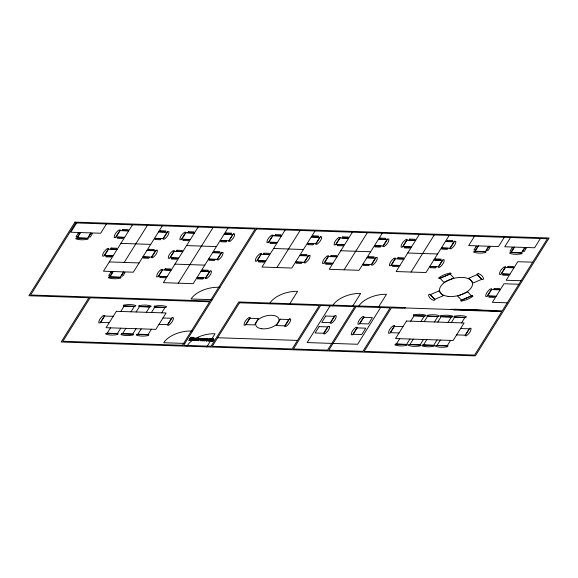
<?xml version="1.0" encoding="UTF-8"?>
<svg xmlns="http://www.w3.org/2000/svg" width="578" height="578" viewBox="0 0 578 578"><rect width="100%" height="100%" fill="white"/><g stroke="black" fill="none" stroke-linecap="round" stroke-linejoin="round"><path stroke-width="0.87" d="M202.394 340.818C202.235 340.536 203.673 340.854 203.947 338.802M194.425 338.144C194.071 339.091 194.923 337.79 193.84 338.123C191.658 340.348 193.038 341.605 194.085 338.686L195.458 338.506L194.685 340.558L195.27 340.579L196.224 338.477M196.975 340.001L197.979 340.319L197.141 340.326L197.011 339.828L197.792 338.564L199.049 338.296L197.979 338.26L199.049 338.296M205.645 338.52C205.291 339.467 206.144 338.166 205.067 338.498C202.878 340.724 204.265 341.981 205.306 339.062C208.188 337.783 205.067 341.013 206.491 340.955L207.444 338.853M206.801 339.011L205.913 340.933M200.53 340.399L201.289 339.618L203.384 339.134L201.534 338.802L203.384 339.134M203.326 338.91L203.275 339.409M213.159 340.42L212.914 340.818C211.541 341.562 209.279 340.298 211.245 339.134C213.672 337.371 215.543 340.998 211.158 339.835L211.035 340.305A1.048 0.556 -14.3 0 0 211.367 340.579L213.159 340.42L212.971 341.042C208.918 342.407 211.136 337.566 213.795 339.199M211.158 339.835L211.093 340.529A1.048 0.556 -14.3 0 0 211.425 340.803L213.217 340.644M213.21 339.842C213.029 336.967 209.005 341.598 213.253 339.365M197.922 340.095L197.719 340.42C195.509 341.258 197.192 337.711 197.271 338.766M207.444 338.99L206.491 340.955M76.614 222.956L70.812 232.233L100.659 233.237L106.46 223.961M80.624 232.566L77.286 237.898L87.509 238.237L90.847 232.905M132.478 224.835L103.469 271.205L133.308 272.202L162.324 225.832M113.281 271.53L109.943 276.869L120.166 277.209L123.497 271.877M124.191 262.434L147.404 225.333M110.528 327.842L107.19 333.174L117.413 333.52L120.751 328.188M120.78 311.455L124.118 306.123L134.342 306.47L131.004 311.802M125.867 328.362L122.529 333.694L132.752 334.033L136.083 328.701M136.119 311.968L139.457 306.636L149.673 306.983L146.335 312.315M198.16 227.031L163.343 282.678L193.182 283.682L227.999 228.035M141.198 328.875L137.867 334.207L148.084 334.546L151.422 329.214M151.45 312.488L154.788 307.156L165.012 307.496L161.674 312.828M178.262 283.184L213.08 227.53M192.149 340.131C186.354 340.536 193.009 338.665 191.932 340.471L189.006 340.146L190.791 337.292L193.666 337.393L193.507 337.949L191.253 337.877L190.762 338.657L192.864 338.73L190.762 338.657M189.064 340.37L190.791 337.292M189.83 339.828L190.494 338.773L192.806 338.506M190.704 338.433L191.195 337.653L193.666 337.393M189.887 340.052L190.494 338.773M186.925 346.222L187.409 345.449A21.834 11.502 -14.3 0 1 215.045 333.744L206.823 346.887M191.932 340.471L192.091 339.907M190.552 338.997L192.864 338.73M192.561 340.493L193.84 338.123M193.139 340.507L194.143 338.91L195.639 338.86M194.685 340.558L195.458 338.506M195.27 340.579L196.224 338.614L194.331 338.607M196.823 338.527L198.362 337.646L198.037 338.484M196.881 338.751L197.011 338.231M197.214 338.542L196.404 340.391L197.979 340.319M197.069 338.455L197.784 337.631M197.979 338.26L198.362 337.646M197.792 338.564L197.141 340.326M197.849 338.787L199.107 338.52M198.138 340.456L199.475 338.311C201.426 338.361 197.105 341.576 198.716 340.471M198.196 340.68L199.475 338.311M199.858 338.65C202.553 337.595 199.981 339.727 200.053 338.332M198.774 340.695L199.721 339.178L201.115 338.983L201.296 338.383M201.534 338.802L202.257 338.39L203.911 338.672L202.965 340.839M201.592 339.026L201.758 338.433M202.661 340.066L203.037 339.474L201.115 340.059L202.719 340.29L200.559 340.399M202.719 340.29L203.037 339.474M203.781 340.868L205.067 338.498M204.359 340.883L205.363 339.286L206.859 339.235M210.956 339.04L208.701 339.091L207.538 340.406A1.459 0.773 -14.3 0 0 207.979 340.76C213.101 340.587 204.641 340.601 210.132 339.192C212.625 338.874 206.635 337.928 207.56 340.601A1.459 0.773 -14.3 0 0 208.037 340.984L209.763 340.941L209.959 340.312M210.703 339.445L210.898 338.816M211.216 340.059L213.6 340.139L213.817 339.113M285.2 229.95L261.986 267.05L291.832 268.048L315.039 230.947M276.905 267.549L300.119 230.449M269.485 303.804L269.969 303.031A21.834 11.502 -14.3 0 1 297.598 291.334L289.376 304.469M352.414 232.204L329.207 269.297L359.046 270.302L382.26 233.201M344.127 269.803L367.333 232.703M330.154 305.834L307.171 342.573L331.779 343.397M332.538 305.914L333.022 305.141A21.834 11.502 -14.3 0 1 360.65 293.443L352.436 306.586M358.36 306.781L358.844 306.008A21.834 11.502 -14.3 0 1 386.472 294.31L378.25 307.445M419.339 234.444L396.125 271.544L425.972 272.541L449.178 235.448M380.606 307.525L357.623 344.264L333.022 343.44M411.045 272.043L434.259 234.943M399.73 338.686L396.392 344.018L406.616 344.365L409.954 339.033M410.691 321.173L414.021 315.841L424.245 316.18L420.907 321.52M474.473 236.294L468.671 245.571L498.511 246.568L504.312 237.291M413.277 339.142L409.939 344.474L420.163 344.82L423.493 339.481M424.23 321.628L427.568 316.296L437.792 316.636L434.454 321.968M478.483 245.896L475.145 251.228L485.368 251.575L488.699 246.242M426.817 339.597L423.486 344.929L433.702 345.268L437.04 339.936M437.777 322.083L441.115 316.751L451.339 317.091L448.001 322.423M440.364 340.052L437.026 345.384L447.249 345.723L450.587 340.391M451.324 322.538L454.662 317.199L464.878 317.546L461.54 322.878M510.555 237.5L504.753 246.777L534.599 247.774L540.401 238.504M514.565 247.109L511.227 252.441L521.45 252.781L524.788 247.449M211.389 339.785L213.282 339.409M202.481 340.363L201.166 340.283L203.095 339.698M202.531 340.594L200.862 340.774L200.472 340.175L201.231 339.394L203.218 339.185M199.916 338.874L201.354 338.607M194.273 338.383L195.501 338.123L196.282 338.701M205.493 338.759L206.729 338.498L207.502 339.076M205.551 338.983L207.451 338.954M201.816 338.665L203.969 338.896M128.663 230.933L120.087 230.644L116.113 236.994L124.689 237.283M158.509 231.93L167.085 232.219L163.112 238.57L154.536 238.281M194.345 233.129L185.762 232.84L181.788 239.198L190.372 239.487M224.185 234.133L232.768 234.422L228.787 240.773L220.211 240.484M281.385 236.048L272.802 235.759L268.828 242.117L277.404 242.399M311.224 237.045L319.8 237.334L315.826 243.692L307.25 243.403M348.599 238.302L340.023 238.013L336.049 244.364L344.625 244.653M378.445 239.299L387.022 239.588L383.048 245.939L374.465 245.657M415.524 240.542L406.941 240.253L402.967 246.611L411.543 246.9M445.363 241.546L453.94 241.828L449.966 248.186L441.39 247.897M120.874 243.381L150.721 244.378M186.557 245.585L216.396 246.582M273.589 248.497L303.436 249.501M340.81 250.751L370.65 251.755M407.728 252.998L437.575 253.995M532.692 262.195L517.772 261.697L506.169 280.251L521.089 280.749M117.059 249.479L108.483 249.19L104.51 255.548L113.086 255.83M146.906 250.476L155.482 250.765L151.508 257.123L142.925 256.834M182.735 251.683L174.159 251.394L170.185 257.745L178.761 258.034M212.581 252.68L221.157 252.969L217.184 259.32L208.607 259.031M269.774 254.595L261.198 254.313L257.224 260.664L265.801 260.953M299.621 255.599L308.197 255.888L304.223 262.239L295.647 261.95M336.996 256.849L328.42 256.56L324.439 262.918L333.022 263.2M366.835 257.853L375.418 258.135L371.444 264.493L362.861 264.204M403.914 259.096L395.338 258.807L391.364 265.158L399.94 265.447M433.76 260.093L442.336 260.382L438.362 266.733L429.786 266.444M513.958 267.795L505.382 267.506L501.408 273.864L509.984 274.153M109.271 261.928L139.11 262.932M174.946 264.132L204.793 265.129M171.131 270.229L162.555 269.94L158.582 276.291L167.158 276.58M200.978 271.226L209.554 271.516L205.58 277.874L197.004 277.584M518.892 284.253L503.973 283.755L492.369 302.308L507.289 302.807M500.158 289.853L491.582 289.564L487.601 295.922L496.184 296.211M219.958 287.324L218.715 287.28A21.834 11.502 -14.3 0 0 191.08 298.978L212.22 299.693M405.012 307.951L453.817 309.584M113.223 316.325L104.64 316.036L100.666 322.394L109.249 322.683M162.96 317.994L171.536 318.283L167.562 324.634L158.986 324.345M403.003 326.613L394.427 326.324L390.453 332.682L399.03 332.964M460.594 328.542L469.177 328.831L465.203 335.182L456.62 334.9M192.59 331.064L191.347 331.021A21.834 11.502 -14.3 0 0 163.719 342.718L184.859 343.426M217.631 337.74L297.511 340.413M190.848 337.516L193.717 337.617M197.842 337.855L198.42 337.87M193.897 338.347L194.483 338.368M199.533 338.535L200.111 338.556M205.118 338.722L205.703 338.744M210.609 339.214L209.337 338.968L208.131 340.045L208.824 340.767L209.922 340.312M211.331 339.561L213.152 339.618M189.006 340.146L191.874 340.247M192.503 340.261L193.081 340.283M194.634 340.334L195.212 340.355M202.336 340.594L202.914 340.615M203.723 340.637L204.301 340.659M205.855 340.709L206.433 340.731M74.959 222.118L28.9 295.741L88.868 297.749L61.181 342.003L475.354 355.882L549.1 238.006L74.959 222.118M75.718 222.927L30.627 295.011L210.117 301.022L255.209 228.946L75.718 222.927M78.218 233.216L76.094 236.619L77.705 236.669L79.836 233.274L78.218 233.216M76.267 238.028L75.776 238.815A17.044 8.981 -14.3 0 0 87.834 239.22L88.326 238.432L76.267 238.028M90.724 233.635L88.6 237.038L90.219 237.088L92.343 233.693L90.724 233.635M108.577 248.612L103.888 256.105L102.617 256.068A17.044 8.981 -14.3 0 1 107.313 248.569L108.577 248.612M120.181 230.058L115.492 237.558L114.227 237.515A17.044 8.981 -14.3 0 1 118.916 230.022L120.181 230.058M106.323 255.823L105.695 256.827L111.171 257.008L111.8 256.003L106.323 255.823M111.193 248.049L110.564 249.053L116.034 249.234L116.662 248.229L111.193 248.049M117.934 237.276L117.305 238.281L122.774 238.461L123.403 237.457L117.934 237.276M122.796 229.495L122.168 230.499L127.637 230.687L128.265 229.683L122.796 229.495M90.11 297.793L62.908 341.273L182.431 345.276L209.633 301.795L90.11 297.793M110.875 272.187L108.743 275.59L110.362 275.641L112.486 272.238L110.875 272.187M108.924 276.999L108.426 277.787A17.044 8.981 -14.3 0 0 120.491 278.191L120.983 277.404L108.924 276.999M123.381 272.606L121.257 276.009L122.868 276.06L125 272.657L123.381 272.606M104.741 315.458L100.045 322.958L98.78 322.914A17.044 8.981 -14.3 0 1 103.469 315.415L104.741 315.458M143.951 257.08L143.322 258.084L148.792 258.272L149.42 257.268L143.951 257.08M148.821 249.306L148.185 250.31L153.661 250.498L154.29 249.494L148.821 249.306M155.554 238.533L154.926 239.538L160.402 239.718L161.031 238.714L155.554 238.533M160.424 230.759L159.795 231.764L165.265 231.944L165.893 230.94L160.424 230.759M116.359 311.311L106.106 327.697L155.843 329.366L166.096 312.98L116.359 311.311M156.103 250.202L151.414 257.701L152.679 257.745A17.044 8.981 -14.3 0 0 157.368 250.245L156.103 250.202M167.707 231.655L163.018 239.155L164.282 239.191A17.044 8.981 -14.3 0 0 168.971 231.699L167.707 231.655M106.171 333.311L105.68 334.098A17.044 8.981 -14.3 0 0 117.739 334.503L118.23 333.716L106.171 333.311M123.793 305.141L123.302 305.935L135.36 306.333L135.852 305.545A17.044 8.981 -14.3 0 0 123.793 305.141M121.51 333.824L121.012 334.611A17.044 8.981 -14.3 0 0 133.077 335.016L133.569 334.229L121.51 333.824M139.125 305.661L138.633 306.448L150.699 306.853L151.19 306.065A17.044 8.981 -14.3 0 0 139.125 305.661M162.649 269.362L157.96 276.855L156.689 276.819A17.044 8.981 -14.3 0 1 161.385 269.319L162.649 269.362M174.253 250.809L169.564 258.308L168.299 258.265A17.044 8.981 -14.3 0 1 172.988 250.773L174.253 250.809M185.863 232.262L181.167 239.762L179.903 239.718A17.044 8.981 -14.3 0 1 184.592 232.219L185.863 232.262M160.395 276.573L159.766 277.577L165.243 277.758L165.872 276.754L160.395 276.573M165.265 268.799L164.636 269.803L170.105 269.984L170.734 268.98L165.265 268.799M172.006 258.026L171.377 259.031L176.846 259.211L177.475 258.207L172.006 258.026M176.868 250.245L176.239 251.249L181.709 251.437L182.337 250.433L176.868 250.245M183.609 239.473L182.98 240.477L188.45 240.665L189.078 239.66L183.609 239.473M188.471 231.699L187.843 232.703L193.312 232.883L193.941 231.879L188.471 231.699M136.841 334.337L136.35 335.124A17.044 8.981 -14.3 0 0 148.409 335.529L148.907 334.741L136.841 334.337M154.463 306.174L153.972 306.961L166.031 307.366L166.522 306.578A17.044 8.981 -14.3 0 0 154.463 306.174M172.157 317.719L167.468 325.212L168.733 325.255A17.044 8.981 -14.3 0 0 173.422 317.763L172.157 317.719M198.023 277.83L197.394 278.834L202.871 279.022L203.499 278.018L198.023 277.83M202.892 270.056L202.264 271.06L207.733 271.248L208.362 270.244L202.892 270.056M209.626 259.284L208.998 260.288L214.474 260.468L215.103 259.464L209.626 259.284M214.496 251.509L213.867 252.514L219.337 252.694L219.965 251.69L214.496 251.509M221.237 240.737L220.608 241.741L226.077 241.922L226.706 240.918L221.237 240.737M226.099 232.963L225.471 233.967L230.94 234.148L231.568 233.144L226.099 232.963M210.175 270.952L205.486 278.452L206.751 278.495A17.044 8.981 -14.3 0 0 211.44 270.995L210.175 270.952M221.779 252.405L217.09 259.905L218.354 259.941A17.044 8.981 -14.3 0 0 223.05 252.449L221.779 252.405M233.382 233.859L228.693 241.351L229.965 241.394A17.044 8.981 -14.3 0 0 234.654 233.895L233.382 233.859M256.451 228.989L183.674 345.319L211.049 346.236L238.736 301.983L405.257 307.561L404.773 308.334L391.4 307.886L364.191 351.373L474.589 355.073L501.798 311.585L453.578 309.974L454.062 309.201L502.282 310.812L547.373 238.736L256.451 228.989M261.292 253.728L256.603 261.227L255.339 261.184A17.044 8.981 -14.3 0 1 260.028 253.684L261.292 253.728M272.903 235.181L268.206 242.673L266.942 242.637A17.044 8.981 -14.3 0 1 271.631 235.138L272.903 235.181M259.045 260.938L258.417 261.942L263.886 262.13L264.514 261.126L259.045 260.938M263.908 253.164L263.279 254.168L268.748 254.356L269.377 253.345L263.908 253.164M270.649 242.392L270.02 243.396L275.489 243.576L276.118 242.572L270.649 242.392M275.511 234.617L274.882 235.622L280.352 235.802L280.98 234.798L275.511 234.617M239.494 302.8L212.292 346.28L292.165 348.953L319.367 305.473L239.494 302.8M250.028 317.705L245.339 325.197L244.068 325.154A17.044 8.981 -14.3 0 1 248.757 317.662L250.028 317.705M249.927 318.283L245.953 324.634L254.537 324.923L258.511 318.572L249.927 318.283M296.666 262.202L296.037 263.207L301.514 263.387L302.142 262.383L296.666 262.202M301.535 254.428L300.907 255.433L306.376 255.613L307.005 254.609L301.535 254.428M308.276 243.649L307.648 244.653L313.117 244.841L313.746 243.837L308.276 243.649M313.139 235.875L312.51 236.879L317.979 237.067L318.608 236.062L313.139 235.875M308.818 255.324L304.129 262.817L305.394 262.86A17.044 8.981 -14.3 0 0 310.083 255.368L308.818 255.324M320.422 236.77L315.733 244.27L316.997 244.313A17.044 8.981 -14.3 0 0 321.693 236.814L320.422 236.77M280.229 319.215L276.255 325.566L284.831 325.855L288.805 319.504L280.229 319.215M328.514 255.982L323.825 263.481L322.553 263.438A17.044 8.981 -14.3 0 1 327.242 255.938L328.514 255.982M340.117 237.435L335.428 244.928L334.156 244.884A17.044 8.981 -14.3 0 1 338.853 237.392L340.117 237.435M289.426 318.94L284.737 326.44L286.002 326.476A17.044 8.981 -14.3 0 0 290.691 318.984L289.426 318.94M326.259 263.192L325.631 264.197L331.1 264.377L331.729 263.373L326.259 263.192M331.129 255.418L330.5 256.422L335.97 256.603L336.598 255.599L331.129 255.418M337.863 244.646L337.234 245.65L342.711 245.831L343.339 244.826L337.863 244.646M342.732 236.872L342.104 237.876L347.573 238.057L348.202 237.052L342.732 236.872M320.609 305.516L293.407 348.996L327.56 350.145L354.762 306.658L320.609 305.516M319.099 326.613L315.126 332.971L323.702 333.26L327.675 326.902L319.099 326.613M325.732 316.014L321.758 322.365L330.341 322.654L334.315 316.303L325.732 316.014M363.887 264.457L363.259 265.461L368.728 265.642L369.356 264.637L363.887 264.457M368.75 256.675L368.121 257.68L373.598 257.867L374.226 256.863L368.75 256.675M375.49 245.903L374.862 246.907L380.338 247.095L380.967 246.091L375.49 245.903M380.36 238.129L379.732 239.133L385.201 239.321L385.829 238.309L380.36 238.129M328.297 326.339L323.608 333.838L324.872 333.882A17.044 8.981 -14.3 0 0 329.568 326.382L328.297 326.339M334.929 315.74L330.24 323.232L331.512 323.275A17.044 8.981 -14.3 0 0 336.201 315.776L334.929 315.74M376.04 257.571L371.343 265.071L372.615 265.114A17.044 8.981 -14.3 0 0 377.304 257.615L376.04 257.571M387.643 239.025L382.954 246.524L384.218 246.568A17.044 8.981 -14.3 0 0 388.907 239.068L387.643 239.025M356.005 306.701L328.803 350.181L362.948 351.33L390.15 307.85L356.005 306.701M395.431 258.221L390.742 265.721L389.478 265.678A17.044 8.981 -14.3 0 1 394.167 258.185L395.431 258.221M407.042 239.675L402.346 247.174L401.081 247.131A17.044 8.981 -14.3 0 1 405.77 239.632L407.042 239.675M393.185 265.432L392.556 266.444L398.025 266.624L398.654 265.62L393.185 265.432M398.047 257.658L397.418 258.662L402.888 258.85L403.516 257.846L398.047 257.658M404.788 246.885L404.159 247.89L409.629 248.078L410.257 247.066L404.788 246.885M409.65 239.111L409.022 240.116L414.491 240.296L415.12 239.292L409.65 239.111M357.262 327.314L352.573 334.806L351.301 334.763A17.044 8.981 -14.3 0 1 355.997 327.271L357.262 327.314M363.894 316.708L359.205 324.207L357.941 324.164A17.044 8.981 -14.3 0 1 362.63 316.665L363.894 316.708M357.168 327.892L353.194 334.243L361.77 334.532L365.744 328.181L357.168 327.892M363.8 317.286L359.827 323.644L368.403 323.926L372.377 317.575L363.8 317.286M430.805 266.696L430.176 267.701L435.653 267.881L436.282 266.877L430.805 266.696M435.675 258.922L435.046 259.927L440.515 260.107L441.144 259.103L435.675 258.922M442.416 248.15L441.787 249.154L447.256 249.335L447.885 248.33L442.416 248.15M447.278 240.369L446.65 241.38L452.119 241.561L452.747 240.556L447.278 240.369M394.521 325.746L389.832 333.246L388.568 333.203A17.044 8.981 -14.3 0 1 393.257 325.703L394.521 325.746M442.958 259.818L438.269 267.311L439.533 267.354A17.044 8.981 -14.3 0 0 444.222 259.862L442.958 259.818M454.561 241.272L449.872 248.764L451.136 248.807A17.044 8.981 -14.3 0 0 455.832 241.308L454.561 241.272M406.5 321.036L395.54 338.549L453.13 340.478L464.083 322.965L406.5 321.036M395.374 344.156L394.882 344.943A17.044 8.981 -14.3 0 0 406.941 345.348L407.432 344.553L395.374 344.156M413.696 314.858L413.205 315.646L425.264 316.05L425.762 315.263A17.044 8.981 -14.3 0 0 413.696 314.858M408.921 344.604L408.422 345.391A17.044 8.981 -14.3 0 0 420.488 345.796L420.979 345.008L408.921 344.604M427.243 315.313L426.752 316.101L438.81 316.506L439.302 315.718A17.044 8.981 -14.3 0 0 427.243 315.313M476.077 246.553L473.946 249.949L475.564 250.007L477.688 246.604L476.077 246.553M474.126 251.358L473.628 252.153A17.044 8.981 -14.3 0 0 485.693 252.557L486.185 251.762L474.126 251.358M422.46 345.059L421.969 345.846A17.044 8.981 -14.3 0 0 434.027 346.251L434.526 345.463L422.46 345.059M440.79 315.769L440.299 316.556L452.357 316.961L452.849 316.173A17.044 8.981 -14.3 0 0 440.79 315.769M488.583 246.972L486.459 250.368L488.07 250.426L490.202 247.023L488.583 246.972M450.912 309.338L496.719 310.877L450.912 309.338M436.007 345.514L435.516 346.301A17.044 8.981 -14.3 0 0 447.574 346.706L448.066 345.919L436.007 345.514M454.337 316.224L453.838 317.011L465.904 317.416L466.395 316.628A17.044 8.981 -14.3 0 0 454.337 316.224M512.159 247.76L510.034 251.163L511.646 251.213L513.777 247.81L512.159 247.76M510.208 252.572L509.717 253.359A17.044 8.981 -14.3 0 0 521.775 253.764L522.266 252.976L510.208 252.572M491.676 288.986L486.987 296.485L485.715 296.442A17.044 8.981 -14.3 0 1 490.404 288.942L491.676 288.986M505.475 266.928L500.786 274.427L499.515 274.384A17.044 8.981 -14.3 0 1 504.211 266.884L505.475 266.928M489.421 296.196L488.793 297.2L494.269 297.388L494.898 296.377L489.421 296.196M494.291 288.422L493.663 289.426L499.132 289.607L499.76 288.603L494.291 288.422M503.221 274.138L502.593 275.142L508.069 275.33L508.698 274.319L503.221 274.138M508.091 266.364L507.462 267.368L512.932 267.549L513.56 266.545L508.091 266.364M469.791 328.268L465.102 335.767L466.374 335.811A17.044 8.981 -14.3 0 0 471.063 328.311L469.791 328.268M524.665 248.179L522.541 251.582L524.159 251.632L526.283 248.229L524.665 248.179M450.948 273.553L439.107 278.567L438.558 277.982A17.044 8.981 -14.3 0 1 450.406 272.968L450.948 273.553M450.161 274.059L440.125 278.307L443.832 282.281L453.867 278.032L450.161 274.059M478.295 273.589L477.045 274.116L482.262 279.701L483.504 279.174A17.044 8.981 -14.3 0 0 478.295 273.589M429.794 294.245L428.551 294.773A17.044 8.981 -14.3 0 0 433.76 300.358L435.003 299.83L429.794 294.245M477.19 274.651L468.765 278.22L473.18 282.953L481.604 279.384L477.19 274.651M438.875 290.994L430.444 294.563L434.866 299.296L443.29 295.726L438.875 290.994M467.732 291.876L457.689 296.131L461.396 300.105L471.438 295.849L467.732 291.876M472.45 295.589L460.608 300.603L461.157 301.196A17.044 8.981 -14.3 0 0 472.999 296.182L472.45 295.589M261.805 328.766A11.994 6.322 -14.3 0 0 279.102 319.771A11.994 6.322 -14.3 0 0 261.242 317.676A11.994 6.322 -14.3 0 0 261.805 328.766M448.174 296.398A16.892 8.901 -14.3 0 0 472.529 283.733A16.892 8.901 -14.3 0 0 447.372 280.785A16.892 8.901 -14.3 0 0 448.174 296.398"/></g></svg>
